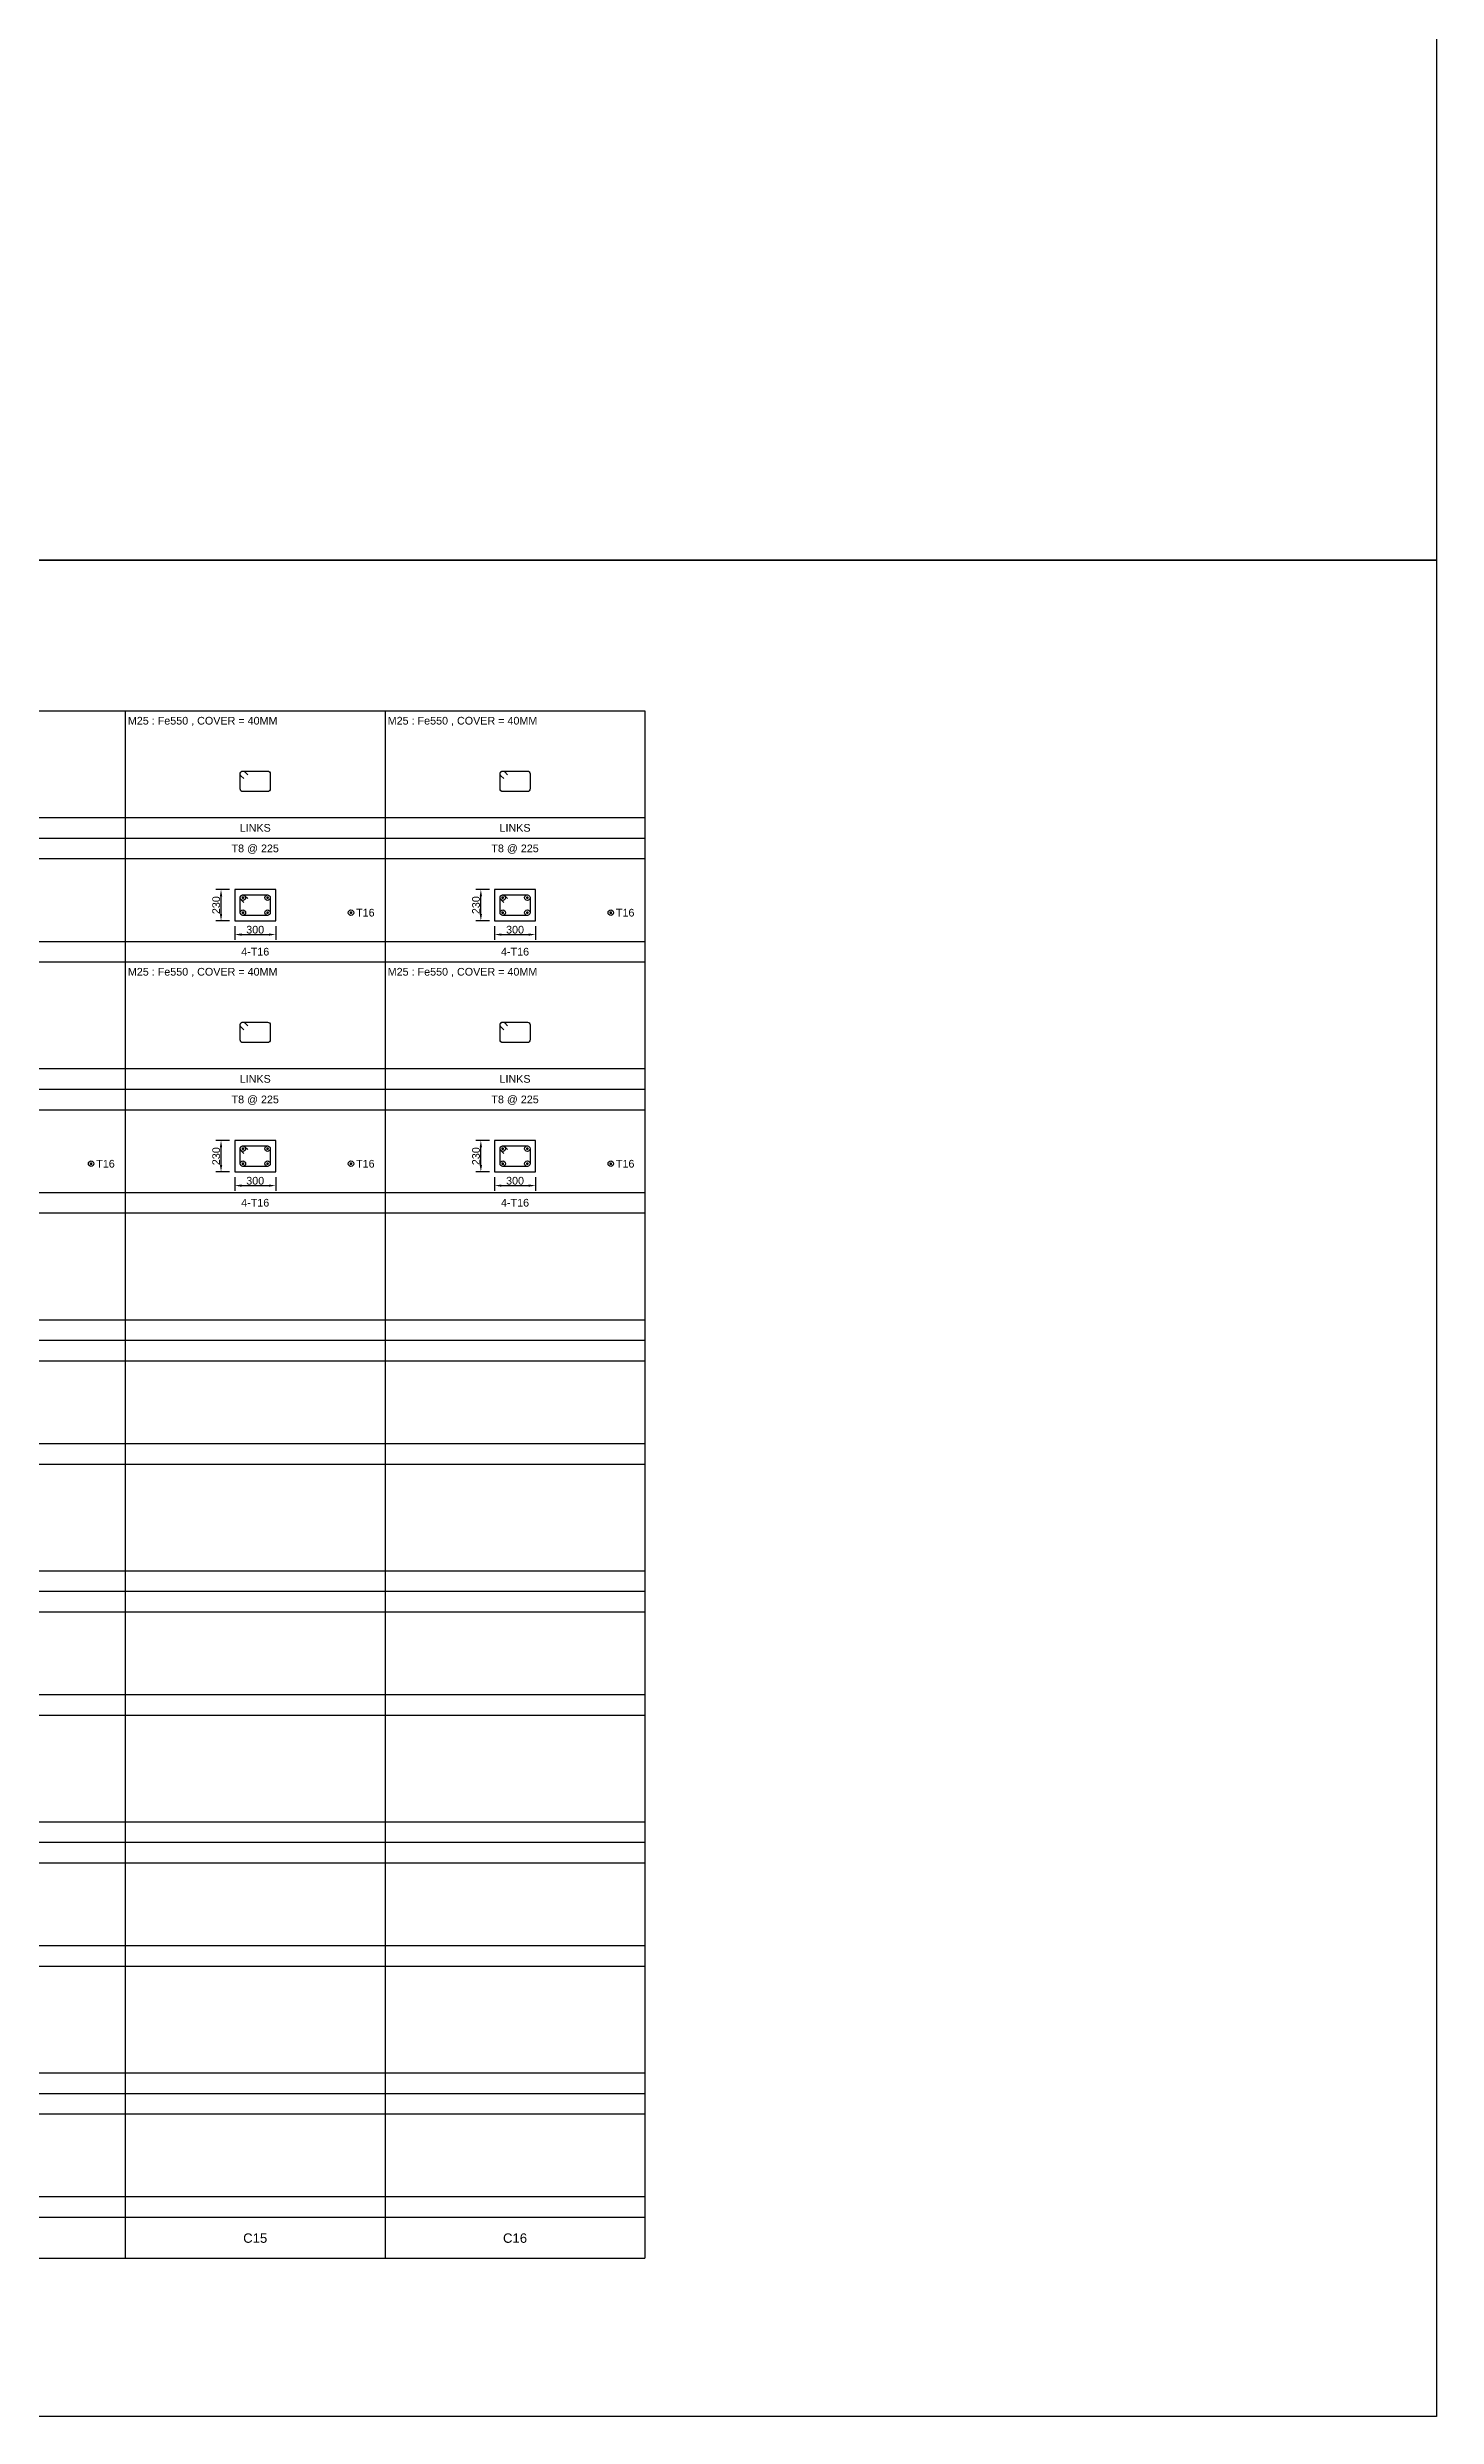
# Model space of a CAD drawing. Header units: inches. Extents: x -816171 to 9366335, y -450961 to 689132.
# Drawn here: x -51032 to -10397, y -22508 to 46763 of the extents above; entities that cross this region are included whole.
import ezdxf
from ezdxf.enums import TextEntityAlignment as Align

# ---------------------------------------------------------------- set-up
doc = ezdxf.new("R2010")
doc.units = ezdxf.units.IN
doc.header["$MEASUREMENT"] = 0
for name, color, linetype in [('Concrete Line', 2, 'Continuous'), ('Dim', 31, 'Continuous'), ('Link', 225, 'Continuous'), ('Reinforcement', 130, 'Continuous'), ('Schedule Border', 60, 'Continuous'), ('Schedule Header', 4, 'Continuous'), ('Schedule Line', 60, 'Continuous'), ('Text', 31, 'Continuous')]:
    doc.layers.add(name, color=color, linetype=linetype)
doc.styles.add('SC-COL1', font='SansSerif')
doc.styles.add('SC-COL2', font='SansSerif')
doc.dimstyles.new('ColumnSch', dxfattribs={"dimtxt": 225, "dimasz": 200, "dimexe": 150, "dimexo": 150, "dimgap": 25, "dimtad": 1, "dimtoh": 1, "dimdec": 4, "dimzin": 0, "dimdsep": 46, "dimtxsty": 'SC-COL2', "dimcen": 0.09, "dimclrd": 8, "dimclre": 8, "dimclrt": 31, "dimadec": 0, "dimazin": 0, "dimtfac": 1, "dimtdec": 0, "dimtix": 1, "dimtofl": 0, "dimtmove": 0, "dimatfit": 3, "dimfxl": 1, "dimtolj": 1, "dimtzin": 0, "dimarcsym": 0})

# ---------------------------------------------------------------- blocks, each defined once
blk = doc.blocks.new('*D302')
at = {"layer": 'DEFPOINTS', "color": 0, "transparency": 16777216}
for p in [(-45553, 21224), (-44353, 21224), (-44353, 20824)]:
    blk.add_point(p, dxfattribs=at)
at = {"layer": 'Dim', "color": 8, "lineweight": -2, "transparency": 16777216}
for p, q in [((-45553, 21074), (-45553, 20674)), ((-45353, 20824), (-44553, 20824)), ((-44353, 21074), (-44353, 20674))]:
    blk.add_line(p, q, dxfattribs=at)
at = {"layer": 'Dim', "color": 8, "transparency": 16777216}
for points in [[(-45353, 20857), (-45353, 20791), (-45553, 20824)], [(-44553, 20857), (-44553, 20791), (-44353, 20824)]]:
    blk.add_solid(points, dxfattribs=at)
at = {"layer": 'Dim', "color": 31, "transparency": 16777216, "insert": (-44953, 20965), "char_height": 225, "attachment_point": 5, "style": 'SC-COL2'}
blk.add_mtext('\\A1;300', dxfattribs=at)
blk = doc.blocks.new('*D303')
at = {"layer": 'DEFPOINTS', "color": 0, "transparency": 16777216}
for p in [(-45953, 22144), (-45553, 22144), (-45553, 21224)]:
    blk.add_point(p, dxfattribs=at)
at = {"layer": 'Dim', "color": 8, "lineweight": -2, "transparency": 16777216}
for p, q in [((-45703, 22144), (-46103, 22144)), ((-45953, 21424), (-45953, 21944)), ((-45703, 21224), (-46103, 21224))]:
    blk.add_line(p, q, dxfattribs=at)
at = {"layer": 'Dim', "color": 8, "transparency": 16777216}
for points in [[(-45986, 21944), (-45919, 21944), (-45953, 22144)], [(-45986, 21424), (-45919, 21424), (-45953, 21224)]]:
    blk.add_solid(points, dxfattribs=at)
at = {"layer": 'Dim', "color": 31, "transparency": 16777216, "insert": (-46094, 21684), "char_height": 225, "attachment_point": 5, "rotation": 90, "style": 'SC-COL2'}
blk.add_mtext('\\A1;230', dxfattribs=at)
blk = doc.blocks.new('*D304')
at = {"layer": 'DEFPOINTS', "color": 0, "transparency": 16777216}
for p in [(-37953, 21224), (-36753, 21224), (-36753, 20824)]:
    blk.add_point(p, dxfattribs=at)
at = {"layer": 'Dim', "color": 8, "lineweight": -2, "transparency": 16777216}
for p, q in [((-37953, 21074), (-37953, 20674)), ((-37753, 20824), (-36953, 20824)), ((-36753, 21074), (-36753, 20674))]:
    blk.add_line(p, q, dxfattribs=at)
at = {"layer": 'Dim', "color": 8, "transparency": 16777216}
for points in [[(-37753, 20857), (-37753, 20791), (-37953, 20824)], [(-36953, 20857), (-36953, 20791), (-36753, 20824)]]:
    blk.add_solid(points, dxfattribs=at)
at = {"layer": 'Dim', "color": 31, "transparency": 16777216, "insert": (-37353, 20965), "char_height": 225, "attachment_point": 5, "style": 'SC-COL2'}
blk.add_mtext('\\A1;300', dxfattribs=at)
blk = doc.blocks.new('*D305')
at = {"layer": 'DEFPOINTS', "color": 0, "transparency": 16777216}
for p in [(-38353, 22144), (-37953, 22144), (-37953, 21224)]:
    blk.add_point(p, dxfattribs=at)
at = {"layer": 'Dim', "color": 8, "lineweight": -2, "transparency": 16777216}
for p, q in [((-38103, 22144), (-38503, 22144)), ((-38353, 21424), (-38353, 21944)), ((-38103, 21224), (-38503, 21224))]:
    blk.add_line(p, q, dxfattribs=at)
at = {"layer": 'Dim', "color": 8, "transparency": 16777216}
for points in [[(-38386, 21944), (-38319, 21944), (-38353, 22144)], [(-38386, 21424), (-38319, 21424), (-38353, 21224)]]:
    blk.add_solid(points, dxfattribs=at)
at = {"layer": 'Dim', "color": 31, "transparency": 16777216, "insert": (-38494, 21684), "char_height": 225, "attachment_point": 5, "rotation": 90, "style": 'SC-COL2'}
blk.add_mtext('\\A1;230', dxfattribs=at)
blk = doc.blocks.new('*D3685')
at = {"layer": 'DEFPOINTS', "color": 0, "transparency": 16777216}
for p in [(-45553, 13884), (-44353, 13884), (-44353, 13484)]:
    blk.add_point(p, dxfattribs=at)
at = {"layer": 'Dim', "color": 8, "lineweight": -2, "transparency": 16777216}
for p, q in [((-45553, 13734), (-45553, 13334)), ((-45353, 13484), (-44553, 13484)), ((-44353, 13734), (-44353, 13334))]:
    blk.add_line(p, q, dxfattribs=at)
at = {"layer": 'Dim', "color": 8, "transparency": 16777216}
for points in [[(-45353, 13517), (-45353, 13451), (-45553, 13484)], [(-44553, 13517), (-44553, 13451), (-44353, 13484)]]:
    blk.add_solid(points, dxfattribs=at)
at = {"layer": 'Dim', "color": 31, "transparency": 16777216, "insert": (-44953, 13625), "char_height": 225, "attachment_point": 5, "style": 'SC-COL2'}
blk.add_mtext('\\A1;300', dxfattribs=at)
blk = doc.blocks.new('*D3686')
at = {"layer": 'DEFPOINTS', "color": 0, "transparency": 16777216}
for p in [(-45953, 14804), (-45553, 14804), (-45553, 13884)]:
    blk.add_point(p, dxfattribs=at)
at = {"layer": 'Dim', "color": 8, "lineweight": -2, "transparency": 16777216}
for p, q in [((-45703, 14804), (-46103, 14804)), ((-45953, 14084), (-45953, 14604)), ((-45703, 13884), (-46103, 13884))]:
    blk.add_line(p, q, dxfattribs=at)
at = {"layer": 'Dim', "color": 8, "transparency": 16777216}
for points in [[(-45986, 14604), (-45919, 14604), (-45953, 14804)], [(-45986, 14084), (-45919, 14084), (-45953, 13884)]]:
    blk.add_solid(points, dxfattribs=at)
at = {"layer": 'Dim', "color": 31, "transparency": 16777216, "insert": (-46094, 14344), "char_height": 225, "attachment_point": 5, "rotation": 90, "style": 'SC-COL2'}
blk.add_mtext('\\A1;230', dxfattribs=at)
blk = doc.blocks.new('*D3687')
at = {"layer": 'DEFPOINTS', "color": 0, "transparency": 16777216}
for p in [(-37953, 13884), (-36753, 13884), (-36753, 13484)]:
    blk.add_point(p, dxfattribs=at)
at = {"layer": 'Dim', "color": 8, "lineweight": -2, "transparency": 16777216}
for p, q in [((-37953, 13734), (-37953, 13334)), ((-37753, 13484), (-36953, 13484)), ((-36753, 13734), (-36753, 13334))]:
    blk.add_line(p, q, dxfattribs=at)
at = {"layer": 'Dim', "color": 8, "transparency": 16777216}
for points in [[(-37753, 13517), (-37753, 13451), (-37953, 13484)], [(-36953, 13517), (-36953, 13451), (-36753, 13484)]]:
    blk.add_solid(points, dxfattribs=at)
at = {"layer": 'Dim', "color": 31, "transparency": 16777216, "insert": (-37353, 13625), "char_height": 225, "attachment_point": 5, "style": 'SC-COL2'}
blk.add_mtext('\\A1;300', dxfattribs=at)
blk = doc.blocks.new('*D3688')
at = {"layer": 'DEFPOINTS', "color": 0, "transparency": 16777216}
for p in [(-38353, 14804), (-37953, 14804), (-37953, 13884)]:
    blk.add_point(p, dxfattribs=at)
at = {"layer": 'Dim', "color": 8, "lineweight": -2, "transparency": 16777216}
for p, q in [((-38103, 14804), (-38503, 14804)), ((-38353, 14084), (-38353, 14604)), ((-38103, 13884), (-38503, 13884))]:
    blk.add_line(p, q, dxfattribs=at)
at = {"layer": 'Dim', "color": 8, "transparency": 16777216}
for points in [[(-38386, 14604), (-38319, 14604), (-38353, 14804)], [(-38386, 14084), (-38319, 14084), (-38353, 13884)]]:
    blk.add_solid(points, dxfattribs=at)
at = {"layer": 'Dim', "color": 31, "transparency": 16777216, "insert": (-38494, 14344), "char_height": 225, "attachment_point": 5, "rotation": 90, "style": 'SC-COL2'}
blk.add_mtext('\\A1;230', dxfattribs=at)

msp = doc.modelspace()

# ---------------------------------------------------------------- linework, layer by layer
for points in [[(-95907.23439, 86049.11051), (-10397.00069, 86049.11051), (-10397.00069, 31770.64531), (-95907.23439, 31770.64531)], [(-95907.23439, 31770.64531), (-10397.00069, 31770.64531), (-10397.00069, -22507.8199), (-95907.23439, -22507.8199)]]:
    msp.add_lwpolyline(points)
at = {"layer": 'Concrete Line'}
for points in [[(-44352.59089, 22143.89596), (-45552.59089, 22143.89596)], [(-45552.59089, 22143.89596), (-45552.59089, 21223.89596)], [(-44352.59089, 21223.89596), (-44352.59089, 22143.89596)], [(-36752.59089, 22143.89596), (-37952.59089, 22143.89596)], [(-37952.59089, 22143.89596), (-37952.59089, 21223.89596)], [(-36752.59089, 21223.89596), (-36752.59089, 22143.89596)], [(-45552.59089, 21223.89596), (-44352.59089, 21223.89596)], [(-37952.59089, 21223.89596), (-36752.59089, 21223.89596)], [(-44352.59089, 14803.89596), (-45552.59089, 14803.89596)], [(-45552.59089, 14803.89596), (-45552.59089, 13883.89596)], [(-44352.59089, 13883.89596), (-44352.59089, 14803.89596)], [(-36752.59089, 14803.89596), (-37952.59089, 14803.89596)], [(-37952.59089, 14803.89596), (-37952.59089, 13883.89596)], [(-36752.59089, 13883.89596), (-36752.59089, 14803.89596)], [(-45552.59089, 13883.89596), (-44352.59089, 13883.89596)], [(-37952.59089, 13883.89596), (-36752.59089, 13883.89596)]]:
    msp.add_lwpolyline(points, dxfattribs=at)
at = {"layer": 'Link'}
for points in [[(-45284.30688, 25382.47456), (-45369.15954, 25467.32752, -0.6681779738), (-45312.59089, 25603.89596), (-44592.59089, 25603.89596, -0.4142135624), (-44512.59089, 25523.89596), (-44512.59089, 25083.89596, -0.4142135624), (-44592.59089, 25003.89596), (-45312.59089, 25003.89596, -0.4142135624), (-45392.59089, 25083.89596), (-45392.59089, 25523.89596, -0.6681793021), (-45256.02225, 25580.4644), (-45171.16959, 25495.61143)], [(-37684.30688, 25382.47456), (-37769.15954, 25467.32752, -0.6681779738), (-37712.59089, 25603.89596), (-36992.59089, 25603.89596, -0.4142135624), (-36912.59089, 25523.89596), (-36912.59089, 25083.89596, -0.4142135624), (-36992.59089, 25003.89596), (-37712.59089, 25003.89596, -0.4142135624), (-37792.59089, 25083.89596), (-37792.59089, 25523.89596, -0.6681793021), (-37656.02225, 25580.4644), (-37571.16959, 25495.61143)], [(-45284.30688, 21762.47456), (-45369.15954, 21847.32752, -0.6681779738), (-45312.59089, 21983.89596), (-44592.59089, 21983.89596, -0.4142135624), (-44512.59089, 21903.89596), (-44512.59089, 21463.89596, -0.4142135624), (-44592.59089, 21383.89596), (-45312.59089, 21383.89596, -0.4142135624), (-45392.59089, 21463.89596), (-45392.59089, 21903.89596, -0.6681793021), (-45256.02225, 21960.4644), (-45171.16959, 21875.61143)], [(-37684.30688, 21762.47456), (-37769.15954, 21847.32752, -0.6681779738), (-37712.59089, 21983.89596), (-36992.59089, 21983.89596, -0.4142135624), (-36912.59089, 21903.89596), (-36912.59089, 21463.89596, -0.4142135624), (-36992.59089, 21383.89596), (-37712.59089, 21383.89596, -0.4142135624), (-37792.59089, 21463.89596), (-37792.59089, 21903.89596, -0.6681793021), (-37656.02225, 21960.4644), (-37571.16959, 21875.61143)], [(-45284.30688, 18042.47456), (-45369.15954, 18127.32752, -0.6681779738), (-45312.59089, 18263.89596), (-44592.59089, 18263.89596, -0.4142135624), (-44512.59089, 18183.89596), (-44512.59089, 17743.89596, -0.4142135624), (-44592.59089, 17663.89596), (-45312.59089, 17663.89596, -0.4142135624), (-45392.59089, 17743.89596), (-45392.59089, 18183.89596, -0.6681793021), (-45256.02225, 18240.4644), (-45171.16959, 18155.61143)], [(-37684.30688, 18042.47456), (-37769.15954, 18127.32752, -0.6681779738), (-37712.59089, 18263.89596), (-36992.59089, 18263.89596, -0.4142135624), (-36912.59089, 18183.89596), (-36912.59089, 17743.89596, -0.4142135624), (-36992.59089, 17663.89596), (-37712.59089, 17663.89596, -0.4142135624), (-37792.59089, 17743.89596), (-37792.59089, 18183.89596, -0.6681793021), (-37656.02225, 18240.4644), (-37571.16959, 18155.61143)], [(-45284.30688, 14422.47456), (-45369.15954, 14507.32752, -0.6681779738), (-45312.59089, 14643.89596), (-44592.59089, 14643.89596, -0.4142135624), (-44512.59089, 14563.89596), (-44512.59089, 14123.89596, -0.4142135624), (-44592.59089, 14043.89596), (-45312.59089, 14043.89596, -0.4142135624), (-45392.59089, 14123.89596), (-45392.59089, 14563.89596, -0.6681793021), (-45256.02225, 14620.4644), (-45171.16959, 14535.61143)], [(-37684.30688, 14422.47456), (-37769.15954, 14507.32752, -0.6681779738), (-37712.59089, 14643.89596), (-36992.59089, 14643.89596, -0.4142135624), (-36912.59089, 14563.89596), (-36912.59089, 14123.89596, -0.4142135624), (-36992.59089, 14043.89596), (-37712.59089, 14043.89596, -0.4142135624), (-37792.59089, 14123.89596), (-37792.59089, 14563.89596, -0.6681793021), (-37656.02225, 14620.4644), (-37571.16959, 14535.61143)]]:
    msp.add_lwpolyline(points, format="xyb", dxfattribs=at)
at = {"layer": 'Reinforcement', "color": 130, "const_width": 40}
for points in [[(-45332.59089, 21903.89596, 1), (-45292.59089, 21903.89596, 1)], [(-45332.59089, 21463.89596, 1), (-45292.59089, 21463.89596, 1)], [(-44612.59089, 21903.89596, 1), (-44572.59089, 21903.89596, 1)], [(-44612.59089, 21463.89596, 1), (-44572.59089, 21463.89596, 1)], [(-42172.59089, 21463.89596, 1), (-42132.59089, 21463.89596, 1)], [(-37732.59089, 21903.89596, 1), (-37692.59089, 21903.89596, 1)], [(-37732.59089, 21463.89596, 1), (-37692.59089, 21463.89596, 1)], [(-37012.59089, 21903.89596, 1), (-36972.59089, 21903.89596, 1)], [(-37012.59089, 21463.89596, 1), (-36972.59089, 21463.89596, 1)], [(-34572.59089, 21463.89596, 1), (-34532.59089, 21463.89596, 1)], [(-45332.59089, 14563.89596, 1), (-45292.59089, 14563.89596, 1)], [(-44612.59089, 14563.89596, 1), (-44572.59089, 14563.89596, 1)], [(-37732.59089, 14563.89596, 1), (-37692.59089, 14563.89596, 1)], [(-37012.59089, 14563.89596, 1), (-36972.59089, 14563.89596, 1)], [(-49772.59089, 14123.89596, 1), (-49732.59089, 14123.89596, 1)], [(-45332.59089, 14123.89596, 1), (-45292.59089, 14123.89596, 1)], [(-44612.59089, 14123.89596, 1), (-44572.59089, 14123.89596, 1)], [(-42172.59089, 14123.89596, 1), (-42132.59089, 14123.89596, 1)], [(-37732.59089, 14123.89596, 1), (-37692.59089, 14123.89596, 1)], [(-37012.59089, 14123.89596, 1), (-36972.59089, 14123.89596, 1)], [(-34572.59089, 14123.89596, 1), (-34532.59089, 14123.89596, 1)]]:
    msp.add_lwpolyline(points, format="xyb", close=True, dxfattribs=at)
at = {"layer": 'Reinforcement', "color": 130}
for centre in [(-45312.59089, 21903.89596), (-45312.59089, 21463.89596), (-44592.59089, 21903.89596), (-44592.59089, 21463.89596), (-42152.59089, 21463.89596), (-37712.59089, 21903.89596), (-37712.59089, 21463.89596), (-36992.59089, 21903.89596), (-36992.59089, 21463.89596), (-34552.59089, 21463.89596), (-45312.59089, 14563.89596), (-44592.59089, 14563.89596), (-37712.59089, 14563.89596), (-36992.59089, 14563.89596), (-49752.59089, 14123.89596), (-45312.59089, 14123.89596), (-44592.59089, 14123.89596), (-42152.59089, 14123.89596), (-37712.59089, 14123.89596), (-36992.59089, 14123.89596), (-34552.59089, 14123.89596)]:
    msp.add_circle(centre, 80, dxfattribs=at)
at = {"layer": 'Schedule Border'}
for p, q in [((-85152.59089, 27363.89596), (-33552.59089, 27363.89596)), ((-33552.59089, 27363.89596), (-33552.59089, -17876.10404)), ((-85152.59089, 20023.89596), (-33552.59089, 20023.89596)), ((-85152.59089, 12683.89596), (-33552.59089, 12683.89596)), ((-85152.59089, 5343.89596), (-33552.59089, 5343.89596)), ((-85152.59089, -1996.10404), (-33552.59089, -1996.10404)), ((-85152.59089, -9336.10404), (-33552.59089, -9336.10404)), ((-85152.59089, -16676.10404), (-33552.59089, -16676.10404)), ((-85152.59089, -17876.10404), (-33552.59089, -17876.10404)), ((-85152.59089, -17876.10404), (-33552.59089, -17876.10404))]:
    msp.add_line(p, q, dxfattribs=at)
at = {"layer": 'Schedule Line'}
for p, q in [((-48752.59089, 27363.89596), (-48752.59089, -17876.10404)), ((-41152.59089, 27363.89596), (-41152.59089, -17876.10404)), ((-79152.59089, 24243.89596), (-33552.59089, 24243.89596)), ((-79152.59089, 23643.89596), (-33552.59089, 23643.89596)), ((-79152.59089, 23043.89596), (-33552.59089, 23043.89596)), ((-79152.59089, 20623.89596), (-33552.59089, 20623.89596)), ((-79152.59089, 16903.89596), (-33552.59089, 16903.89596)), ((-79152.59089, 16303.89596), (-33552.59089, 16303.89596)), ((-79152.59089, 15703.89596), (-33552.59089, 15703.89596)), ((-79152.59089, 13283.89596), (-33552.59089, 13283.89596)), ((-79152.59089, 9563.89596), (-33552.59089, 9563.89596)), ((-79152.59089, 8963.89596), (-33552.59089, 8963.89596)), ((-79152.59089, 8363.89596), (-33552.59089, 8363.89596)), ((-79152.59089, 5943.89596), (-33552.59089, 5943.89596)), ((-79152.59089, 2223.89596), (-33552.59089, 2223.89596)), ((-79152.59089, 1623.89596), (-33552.59089, 1623.89596)), ((-79152.59089, 1023.89596), (-33552.59089, 1023.89596)), ((-79152.59089, -1396.10404), (-33552.59089, -1396.10404)), ((-79152.59089, -5116.10404), (-33552.59089, -5116.10404)), ((-79152.59089, -5716.10404), (-33552.59089, -5716.10404)), ((-79152.59089, -6316.10404), (-33552.59089, -6316.10404)), ((-79152.59089, -8736.10404), (-33552.59089, -8736.10404)), ((-79152.59089, -12456.10404), (-33552.59089, -12456.10404)), ((-79152.59089, -13056.10404), (-33552.59089, -13056.10404)), ((-79152.59089, -13656.10404), (-33552.59089, -13656.10404)), ((-79152.59089, -16076.10404), (-33552.59089, -16076.10404))]:
    msp.add_line(p, q, dxfattribs=at)

# ---------------------------------------------------------------- texts
at = {"layer": 'Schedule Header', "char_height": 275, "attachment_point": 2, "style": 'SC-COL2'}
for s, insert in [('C15', (-44952.59089, -17151.10404)), ('C16', (-37352.59089, -17151.10404))]:
    msp.add_mtext(s, dxfattribs=dict(at, insert=insert))
at = {"layer": 'Text', "style": 'SC-COL1'}
for p in [(-48677.59089, 26963.89596), (-41077.59089, 26963.89596), (-48677.59089, 19623.89596), (-41077.59089, 19623.89596)]:
    msp.add_text('M25 : Fe550 , COVER = 40MM', height=225, dxfattribs=at).set_placement(p)
for s, p in [('LINKS', (-44952.59089, 23943.89596)), ('LINKS', (-37352.59089, 23943.89596)), ('T8 @ 225', (-44952.59089, 23343.89596)), ('T8 @ 225', (-37352.59089, 23343.89596)), ('4-T16', (-44952.59089, 20323.89596)), ('4-T16', (-37352.59089, 20323.89596)), ('LINKS', (-44952.59089, 16603.89596)), ('LINKS', (-37352.59089, 16603.89596)), ('T8 @ 225', (-44952.59089, 16003.89596)), ('T8 @ 225', (-37352.59089, 16003.89596)), ('4-T16', (-44952.59089, 12983.89596)), ('4-T16', (-37352.59089, 12983.89596))]:
    msp.add_text(s, height=225, dxfattribs=at).set_placement(p, align=Align.MIDDLE_CENTER)
for p in [(-42002.59089, 21463.89596), (-34402.59089, 21463.89596), (-49602.59089, 14123.89596), (-42002.59089, 14123.89596), (-34402.59089, 14123.89596)]:
    msp.add_text('T16', height=225, dxfattribs=at).set_placement(p, align=Align.MIDDLE_LEFT)

# ---------------------------------------------------------------- dimensions: what is measured, and where the dimension line sits
at = {"layer": 'Dim'}
for p1, p2, distance, text, picture, middle in [((-45552.59089, 21223.89596), (-45552.59089, 22143.89596), 400, '230', '*D303', (-46093.64028, 21683.89596)), ((-37952.59089, 21223.89596), (-37952.59089, 22143.89596), 400, '230', '*D305', (-38493.64028, 21683.89596)), ((-45552.59089, 21223.89596), (-44352.59089, 21223.89596), -400, '300', '*D302', (-44952.59089, 20964.94535)), ((-37952.59089, 21223.89596), (-36752.59089, 21223.89596), -400, '300', '*D304', (-37352.59089, 20964.94535)), ((-45552.59089, 13883.89596), (-45552.59089, 14803.89596), 400, '230', '*D3686', (-46093.64028, 14343.89596)), ((-37952.59089, 13883.89596), (-37952.59089, 14803.89596), 400, '230', '*D3688', (-38493.64028, 14343.89596)), ((-45552.59089, 13883.89596), (-44352.59089, 13883.89596), -400, '300', '*D3685', (-44952.59089, 13624.94535)), ((-37952.59089, 13883.89596), (-36752.59089, 13883.89596), -400, '300', '*D3687', (-37352.59089, 13624.94535))]:
    dim = msp.add_aligned_dim(p1=p1, p2=p2, distance=distance, text=text, dimstyle='ColumnSch', override={"dimtofl": 1}, dxfattribs=at)
    dim.commit()
    dim.dimension.update_dxf_attribs({"geometry": picture, "text_midpoint": middle})

doc.saveas('drawing.dxf')
